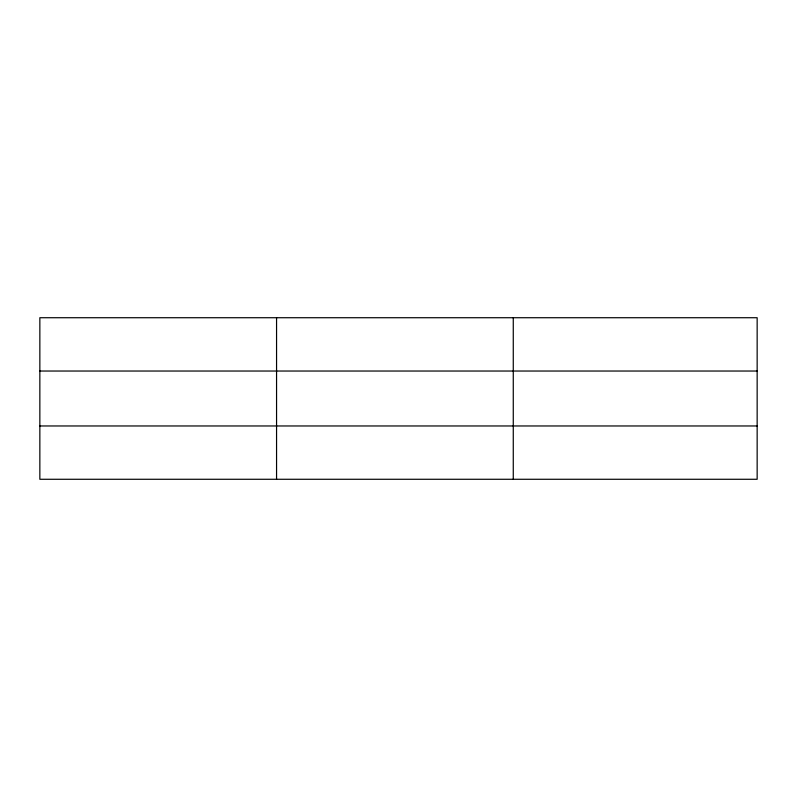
<?xml version="1.0" encoding="UTF-8"?>
<svg xmlns="http://www.w3.org/2000/svg" width="797" height="797" viewBox="0 0 797 797"><rect width="100%" height="100%" fill="white"/><g stroke="black" fill="none" stroke-linecap="round" stroke-linejoin="round"><path stroke-width="1.2" d="M276.559 479.276L276.559 317.724M513.268 479.276L513.268 317.724M757.15 425.967L757.15 479.276L39.85 479.276L39.85 317.724L757.15 317.724L757.15 425.967L39.85 425.967M39.85 371.033L757.15 371.033"/></g></svg>
